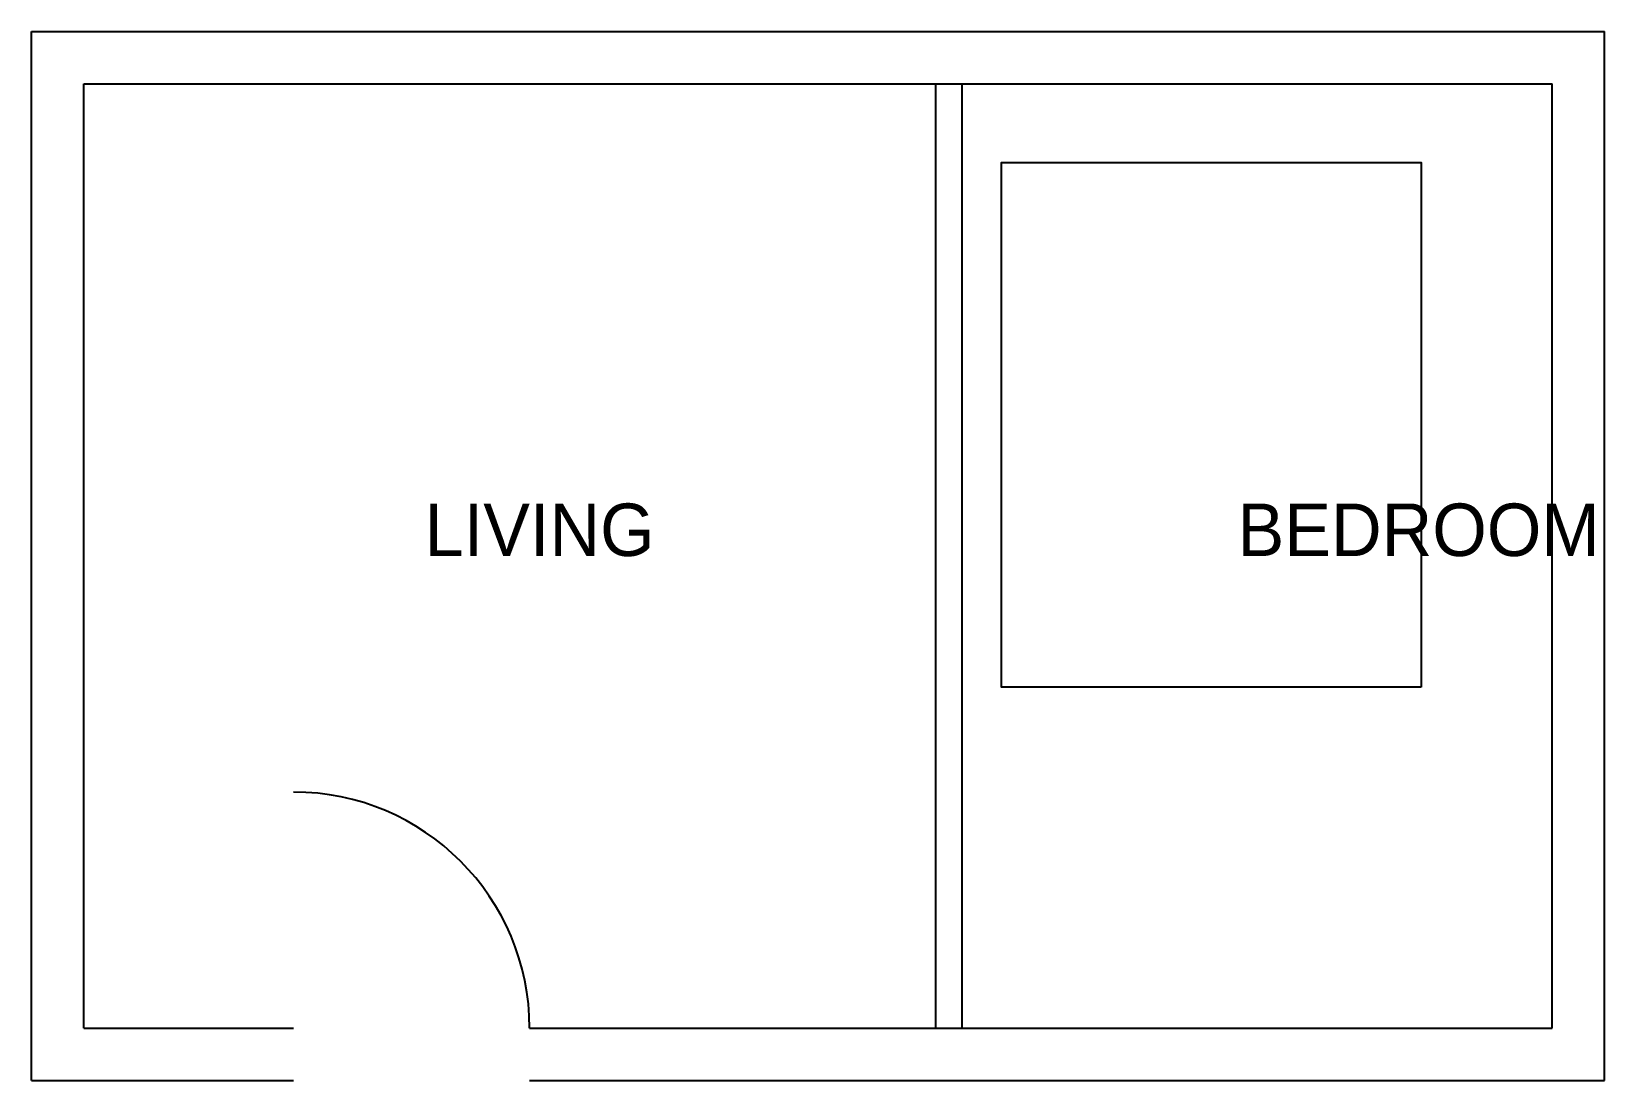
# Model space of a CAD drawing. Header units: millimetres. Extents: x 0 to 6000, y 0 to 4000.
import ezdxf

# ---------------------------------------------------------------- set-up
doc = ezdxf.new("R2010")
doc.units = ezdxf.units.MM
for name, color, linetype in [('DOORS', 7, 'Continuous'), ('FURN', 7, 'Continuous'), ('TEXT', 7, 'Continuous'), ('WALLS', 7, 'Continuous')]:
    doc.layers.add(name, color=color, linetype=linetype)

# ---------------------------------------------------------------- blocks, each defined once
blk = doc.blocks.new('BED')
blk.add_lwpolyline([(0, 0), (1600, 0), (1600, 2000), (0, 2000)], close=True)

msp = doc.modelspace()

# ---------------------------------------------------------------- linework, layer by layer
at = {"layer": 'DOORS'}
msp.add_arc((1000, 200), 900, 0, 90, dxfattribs=at)
at = {"layer": 'WALLS'}
for p, q in [((0, 4000), (6000, 4000)), ((0, 0), (0, 4000)), ((6000, 0), (6000, 4000)), ((200, 3800), (5800, 3800)), ((200, 200), (200, 3800)), ((3450, 200), (3450, 3800)), ((3550, 200), (3550, 3800)), ((5800, 200), (5800, 3800)), ((200, 200), (1000, 200)), ((1900, 200), (5800, 200)), ((0, 0), (1000, 0)), ((1900, 0), (6000, 0))]:
    msp.add_line(p, q, dxfattribs=at)

# ---------------------------------------------------------------- block references
at = {"layer": 'FURN', "extrusion": (0, 0, -1)}
msp.add_blockref('BED', (-5300, 1500), dxfattribs=at)

# ---------------------------------------------------------------- texts
at = {"layer": 'TEXT'}
for s, p in [('LIVING', (1500, 2000)), ('BEDROOM', (4600, 2000))]:
    msp.add_text(s, height=200, dxfattribs=at).set_placement(p)

doc.saveas('drawing.dxf')
